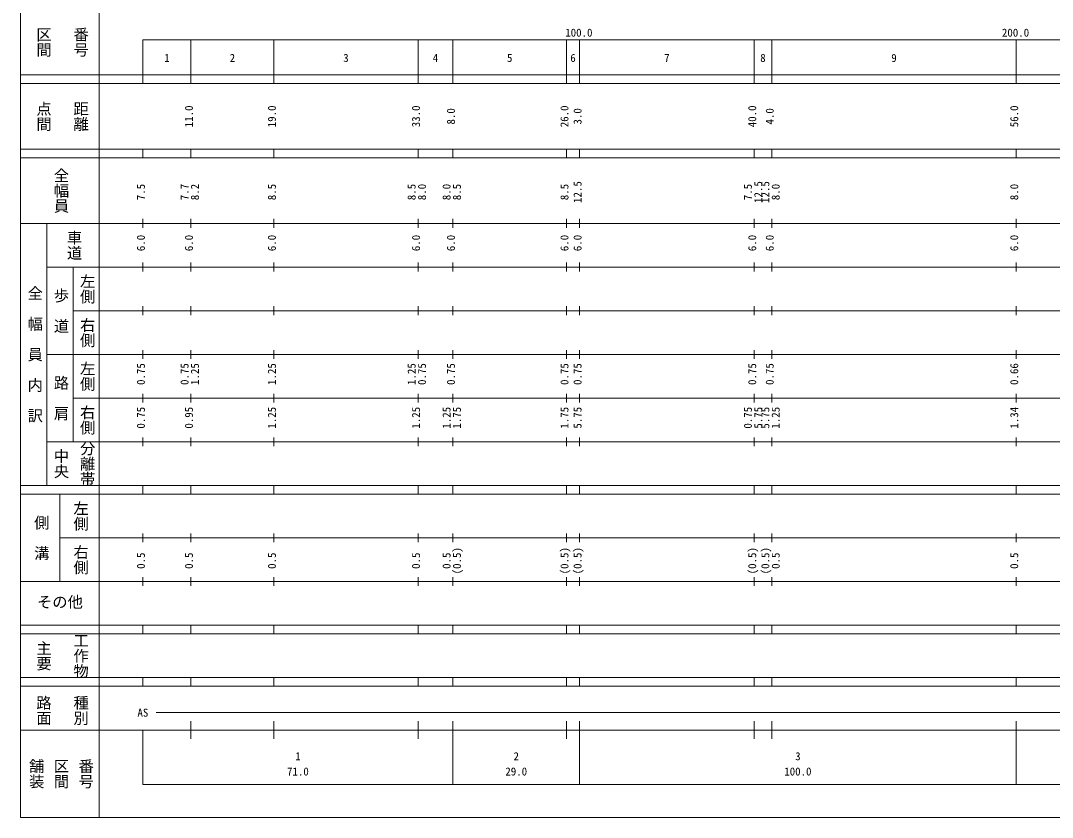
# Model space of a CAD drawing. Units: millimetres on the paper, enlarged 1000 times. Extents: x 40000 to 680000, y 20000 to 380000.
# Drawn here: x 40000 to 276272, y 20000 to 202409 of the extents above; entities that cross this region are included whole.
import ezdxf
from ezdxf.enums import TextEntityAlignment as Align

# ---------------------------------------------------------------- set-up
doc = ezdxf.new("R2010")
doc.units = ezdxf.units.MM
doc.header["$LTSCALE"] = 1000
doc.layers.add('S-BGD-HTXT', color=7, linetype='Continuous', lineweight=13)
doc.layers.add('S-TTL', color=2, linetype='Continuous', lineweight=13)
doc.styles.add('@ＭＳ ゴシック', font='')
doc.styles.add('ＭＳ ゴシック', font='')
doc.styles.get('@ＭＳ ゴシック').set_extended_font_data('@MS Gothic')
doc.styles.get('ＭＳ ゴシック').set_extended_font_data('MS Gothic')

msp = doc.modelspace()

# ---------------------------------------------------------------- linework, layer by layer
at = {"layer": 'S-BGD-HTXT'}
for p, q in [((58000, 370000), (58000, 20000)), ((68000, 198000), (579000, 198000)), ((68000, 198000), (68000, 188000)), ((79000, 188000), (79000, 198000)), ((98000, 188000), (98000, 198000)), ((131000, 188000), (131000, 198000)), ((139000, 188000), (139000, 198000)), ((165000, 188000), (165000, 198000)), ((168000, 188000), (168000, 198000)), ((208000, 188000), (208000, 198000)), ((212000, 188000), (212000, 198000)), ((268000, 188000), (268000, 198000)), ((40000, 190000), (579000, 190000)), ((40000, 188000), (579000, 188000)), ((40000, 173000), (579000, 173000)), ((68000, 171000), (68000, 173000)), ((79000, 171000), (79000, 173000)), ((98000, 171000), (98000, 173000)), ((131000, 171000), (131000, 173000)), ((139000, 171000), (139000, 173000)), ((165000, 171000), (165000, 173000)), ((168000, 171000), (168000, 173000)), ((208000, 171000), (208000, 173000)), ((212000, 171000), (212000, 173000)), ((268000, 171000), (268000, 173000)), ((40000, 171000), (579000, 171000)), ((40000, 156000), (579000, 156000)), ((46000, 96000), (46000, 156000)), ((68000, 155000), (68000, 157000)), ((79000, 155000), (79000, 157000)), ((98000, 155000), (98000, 157000)), ((131000, 155000), (131000, 157000)), ((139000, 155000), (139000, 157000)), ((165000, 155000), (165000, 157000)), ((168000, 155000), (168000, 157000)), ((208000, 155000), (208000, 157000)), ((212000, 155000), (212000, 157000)), ((268000, 155000), (268000, 157000)), ((68000, 145000), (68000, 147000)), ((79000, 145000), (79000, 147000)), ((98000, 145000), (98000, 147000)), ((131000, 145000), (131000, 147000)), ((139000, 145000), (139000, 147000)), ((165000, 145000), (165000, 147000)), ((168000, 145000), (168000, 147000)), ((208000, 145000), (208000, 147000)), ((212000, 145000), (212000, 147000)), ((268000, 145000), (268000, 147000)), ((46000, 146000), (579000, 146000)), ((52000, 146000), (52000, 106000)), ((52000, 136000), (579000, 136000)), ((68000, 135000), (68000, 137000)), ((79000, 135000), (79000, 137000)), ((98000, 135000), (98000, 137000)), ((131000, 135000), (131000, 137000)), ((139000, 135000), (139000, 137000)), ((165000, 135000), (165000, 137000)), ((168000, 135000), (168000, 137000)), ((208000, 135000), (208000, 137000)), ((212000, 135000), (212000, 137000)), ((268000, 135000), (268000, 137000)), ((46000, 126000), (579000, 126000)), ((68000, 125000), (68000, 127000)), ((79000, 125000), (79000, 127000)), ((98000, 125000), (98000, 127000)), ((131000, 125000), (131000, 127000)), ((139000, 125000), (139000, 127000)), ((165000, 125000), (165000, 127000)), ((168000, 125000), (168000, 127000)), ((208000, 125000), (208000, 127000)), ((212000, 125000), (212000, 127000)), ((268000, 125000), (268000, 127000)), ((52000, 116000), (579000, 116000)), ((68000, 115000), (68000, 117000)), ((79000, 115000), (79000, 117000)), ((98000, 115000), (98000, 117000)), ((131000, 115000), (131000, 117000)), ((139000, 115000), (139000, 117000)), ((165000, 115000), (165000, 117000)), ((168000, 115000), (168000, 117000)), ((208000, 115000), (208000, 117000)), ((212000, 115000), (212000, 117000)), ((268000, 115000), (268000, 117000)), ((68000, 105000), (68000, 107000)), ((79000, 105000), (79000, 107000)), ((98000, 105000), (98000, 107000)), ((131000, 105000), (131000, 107000)), ((139000, 105000), (139000, 107000)), ((165000, 105000), (165000, 107000)), ((168000, 105000), (168000, 107000)), ((208000, 105000), (208000, 107000)), ((212000, 105000), (212000, 107000)), ((268000, 105000), (268000, 107000)), ((46000, 106000), (579000, 106000)), ((40000, 96000), (579000, 96000)), ((68000, 94000), (68000, 96000)), ((79000, 94000), (79000, 96000)), ((98000, 94000), (98000, 96000)), ((131000, 94000), (131000, 96000)), ((139000, 94000), (139000, 96000)), ((165000, 94000), (165000, 96000)), ((168000, 94000), (168000, 96000)), ((208000, 94000), (208000, 96000)), ((212000, 94000), (212000, 96000)), ((268000, 94000), (268000, 96000)), ((40000, 94000), (579000, 94000)), ((49000, 94000), (49000, 74000)), ((49000, 84000), (579000, 84000)), ((68000, 83000), (68000, 85000)), ((79000, 83000), (79000, 85000)), ((98000, 83000), (98000, 85000)), ((131000, 83000), (131000, 85000)), ((139000, 83000), (139000, 85000)), ((165000, 83000), (165000, 85000)), ((168000, 83000), (168000, 85000)), ((208000, 83000), (208000, 85000)), ((212000, 83000), (212000, 85000)), ((268000, 83000), (268000, 85000)), ((40000, 74000), (579000, 74000)), ((68000, 73000), (68000, 75000)), ((79000, 73000), (79000, 75000)), ((98000, 73000), (98000, 75000)), ((131000, 73000), (131000, 75000)), ((139000, 73000), (139000, 75000)), ((165000, 73000), (165000, 75000)), ((168000, 73000), (168000, 75000)), ((208000, 73000), (208000, 75000)), ((212000, 73000), (212000, 75000)), ((268000, 73000), (268000, 75000)), ((40000, 64000), (579000, 64000)), ((68000, 62000), (68000, 64000)), ((79000, 62000), (79000, 64000)), ((98000, 62000), (98000, 64000)), ((131000, 62000), (131000, 64000)), ((139000, 62000), (139000, 64000)), ((165000, 62000), (165000, 64000)), ((168000, 62000), (168000, 64000)), ((208000, 62000), (208000, 64000)), ((212000, 62000), (212000, 64000)), ((268000, 62000), (268000, 64000)), ((40000, 62000), (579000, 62000)), ((40000, 52000), (579000, 52000)), ((68000, 50000), (68000, 52000)), ((79000, 50000), (79000, 52000)), ((98000, 50000), (98000, 52000)), ((131000, 50000), (131000, 52000)), ((139000, 50000), (139000, 52000)), ((165000, 50000), (165000, 52000)), ((168000, 50000), (168000, 52000)), ((208000, 50000), (208000, 52000)), ((212000, 50000), (212000, 52000)), ((268000, 50000), (268000, 52000)), ((40000, 50000), (579000, 50000)), ((71000, 44000), (565000, 44000)), ((79000, 38000), (79000, 42000)), ((98000, 38000), (98000, 42000)), ((131000, 38000), (131000, 42000)), ((139000, 27500), (139000, 42000)), ((165000, 38000), (165000, 42000)), ((168000, 27500), (168000, 42000)), ((208000, 38000), (208000, 42000)), ((212000, 38000), (212000, 42000)), ((268000, 27500), (268000, 42000)), ((40000, 40000), (579000, 40000)), ((68000, 40000), (68000, 27500)), ((68000, 27500), (579000, 27500))]:
    msp.add_line(p, q, dxfattribs=at)
at = {"layer": 'S-TTL'}
for p, q in [((40000, 380000), (40000, 20000)), ((40000, 20000), (680000, 20000))]:
    msp.add_line(p, q, dxfattribs=at)

# ---------------------------------------------------------------- texts
at = {"layer": 'S-BGD-HTXT'}
for s, height, rotation, style, p in [('区間', 2566, 270, '@ＭＳ ゴシック', (43250, 201000)), ('番号', 2566, 270, '@ＭＳ ゴシック', (51750, 201000)), ('点間', 2566, 270, '@ＭＳ ゴシック', (43250, 184000)), ('距離', 2566, 270, '@ＭＳ ゴシック', (51750, 184000)), ('11.0', 1833, 90, 'ＭＳ ゴシック', (80000, 178000)), ('19.0', 1833, 90, 'ＭＳ ゴシック', (99000, 178000)), ('33.0', 1833, 90, 'ＭＳ ゴシック', (132000, 178000)), ('8.0', 1833, 90, 'ＭＳ ゴシック', (140000, 178625)), ('26.0', 1833, 90, 'ＭＳ ゴシック', (166000, 178000)), ('3.0', 1833, 90, 'ＭＳ ゴシック', (169000, 178625)), ('40.0', 1833, 90, 'ＭＳ ゴシック', (209000, 178000)), ('4.0', 1833, 90, 'ＭＳ ゴシック', (213000, 178625)), ('56.0', 1833, 90, 'ＭＳ ゴシック', (269000, 178000)), ('全幅員', 2566, 270, '@ＭＳ ゴシック', (47250, 168750)), ('12.5', 1833, 90, 'ＭＳ ゴシック', (169000, 160674)), ('12.5', 1833, 90, 'ＭＳ ゴシック', (210370, 160674)), ('12.5', 1833, 90, 'ＭＳ ゴシック', (212000, 160674)), ('7.5', 1833, 90, 'ＭＳ ゴシック', (69000, 161299)), ('7.7', 1833, 90, 'ＭＳ ゴシック', (79000, 161299)), ('8.2', 1833, 90, 'ＭＳ ゴシック', (81370, 161299)), ('8.5', 1833, 90, 'ＭＳ ゴシック', (99000, 161299)), ('8.5', 1833, 90, 'ＭＳ ゴシック', (131000, 161299)), ('8.0', 1833, 90, 'ＭＳ ゴシック', (133370, 161299)), ('8.0', 1833, 90, 'ＭＳ ゴシック', (139000, 161299)), ('8.5', 1833, 90, 'ＭＳ ゴシック', (141370, 161299)), ('8.5', 1833, 90, 'ＭＳ ゴシック', (166000, 161299)), ('7.5', 1833, 90, 'ＭＳ ゴシック', (208000, 161299)), ('8.0', 1833, 90, 'ＭＳ ゴシック', (214370, 161299)), ('8.0', 1833, 90, 'ＭＳ ゴシック', (269000, 161299)), ('車道', 2566, 270, '@ＭＳ ゴシック', (50250, 154500)), ('6.0', 1833, 90, 'ＭＳ ゴシック', (69000, 149625)), ('6.0', 1833, 90, 'ＭＳ ゴシック', (80000, 149625)), ('6.0', 1833, 90, 'ＭＳ ゴシック', (99000, 149625)), ('6.0', 1833, 90, 'ＭＳ ゴシック', (132000, 149625)), ('6.0', 1833, 90, 'ＭＳ ゴシック', (140000, 149625)), ('6.0', 1833, 90, 'ＭＳ ゴシック', (166000, 149625)), ('6.0', 1833, 90, 'ＭＳ ゴシック', (169000, 149625)), ('6.0', 1833, 90, 'ＭＳ ゴシック', (209000, 149625)), ('6.0', 1833, 90, 'ＭＳ ゴシック', (213000, 149625)), ('6.0', 1833, 90, 'ＭＳ ゴシック', (269000, 149625)), ('左側', 2566, 270, '@ＭＳ ゴシック', (53250, 144500)), ('全\u3000幅\u3000員\u3000内\u3000訳', 2566, 270, '@ＭＳ ゴシック', (41250, 141750)), ('歩\u3000道', 2566, 270, '@ＭＳ ゴシック', (47250, 141250)), ('右側', 2566, 270, '@ＭＳ ゴシック', (53250, 134500)), ('左側', 2566, 270, '@ＭＳ ゴシック', (53250, 124500)), ('0.75', 1833, 90, 'ＭＳ ゴシック', (69000, 119000)), ('0.75', 1833, 90, 'ＭＳ ゴシック', (79000, 119000)), ('1.25', 1833, 90, 'ＭＳ ゴシック', (81370, 119000)), ('1.25', 1833, 90, 'ＭＳ ゴシック', (99000, 119000)), ('1.25', 1833, 90, 'ＭＳ ゴシック', (131000, 119000)), ('0.75', 1833, 90, 'ＭＳ ゴシック', (133370, 119000)), ('0.75', 1833, 90, 'ＭＳ ゴシック', (140000, 119000)), ('0.75', 1833, 90, 'ＭＳ ゴシック', (166000, 119000)), ('0.75', 1833, 90, 'ＭＳ ゴシック', (169000, 119000)), ('0.75', 1833, 90, 'ＭＳ ゴシック', (209000, 119000)), ('0.75', 1833, 90, 'ＭＳ ゴシック', (213000, 119000)), ('0.66', 1833, 90, 'ＭＳ ゴシック', (269000, 119000)), ('路\u3000肩', 2566, 270, '@ＭＳ ゴシック', (47250, 121250)), ('右側', 2566, 270, '@ＭＳ ゴシック', (53250, 114500)), ('0.75', 1833, 90, 'ＭＳ ゴシック', (69000, 109000)), ('0.95', 1833, 90, 'ＭＳ ゴシック', (80000, 109000)), ('1.25', 1833, 90, 'ＭＳ ゴシック', (99000, 109000)), ('1.25', 1833, 90, 'ＭＳ ゴシック', (132000, 109000)), ('1.25', 1833, 90, 'ＭＳ ゴシック', (139000, 109000)), ('1.75', 1833, 90, 'ＭＳ ゴシック', (141370, 109000)), ('1.75', 1833, 90, 'ＭＳ ゴシック', (166000, 109000)), ('5.75', 1833, 90, 'ＭＳ ゴシック', (169000, 109000)), ('0.75', 1833, 90, 'ＭＳ ゴシック', (208000, 109000)), ('5.75', 1833, 90, 'ＭＳ ゴシック', (210370, 109000)), ('5.75', 1833, 90, 'ＭＳ ゴシック', (212000, 109000)), ('1.25', 1833, 90, 'ＭＳ ゴシック', (214370, 109000)), ('1.34', 1833, 90, 'ＭＳ ゴシック', (269000, 109000)), ('中央', 2566, 270, '@ＭＳ ゴシック', (47250, 104500)), ('分離帯', 2566, 270, '@ＭＳ ゴシック', (53250, 106250)), ('左側', 2566, 270, '@ＭＳ ゴシック', (51750, 92500)), ('側\u3000溝', 2566, 270, '@ＭＳ ゴシック', (42750, 89250)), ('右側', 2566, 270, '@ＭＳ ゴシック', (51750, 82500)), ('0.5', 1833, 90, 'ＭＳ ゴシック', (69000, 76889)), ('0.5', 1833, 90, 'ＭＳ ゴシック', (80000, 76889)), ('0.5', 1833, 90, 'ＭＳ ゴシック', (99000, 76889)), ('0.5', 1833, 90, 'ＭＳ ゴシック', (132000, 76889)), ('0.5', 1833, 90, 'ＭＳ ゴシック', (139000, 76889)), ('(0.5)', 1833, 90, 'ＭＳ ゴシック', (141370, 75639)), ('(0.5)', 1833, 90, 'ＭＳ ゴシック', (166000, 75639)), ('(0.5)', 1833, 90, 'ＭＳ ゴシック', (169000, 75639)), ('(0.5)', 1833, 90, 'ＭＳ ゴシック', (209000, 75639)), ('(0.5)', 1833, 90, 'ＭＳ ゴシック', (212000, 75639)), ('0.5', 1833, 90, 'ＭＳ ゴシック', (214370, 76889)), ('0.5', 1833, 90, 'ＭＳ ゴシック', (269000, 76889)), ('工作物', 2566, 270, '@ＭＳ ゴシック', (51750, 62250)), ('主要', 2566, 270, '@ＭＳ ゴシック', (43250, 60500)), ('路面', 2566, 270, '@ＭＳ ゴシック', (43250, 48000)), ('種別', 2566, 270, '@ＭＳ ゴシック', (51750, 48000)), ('舗装', 2566, 270, '@ＭＳ ゴシック', (41583, 33500)), ('区間', 2566, 270, '@ＭＳ ゴシック', (47250, 33500)), ('番号', 2566, 270, '@ＭＳ ゴシック', (52917, 33500))]:
    msp.add_text(s, height=height, rotation=rotation, dxfattribs=dict(at, style=style)).set_placement(p, align=Align.BOTTOM_LEFT)
at = {"layer": 'S-BGD-HTXT', "style": 'ＭＳ ゴシック'}
for s, height, p in [('100.0', 1833, (164719, 198195)), ('200.0', 1833, (264719, 198195)), ('1', 1833, (72875, 192405)), ('2', 1833, (87875, 192405)), ('3', 1833, (113875, 192405)), ('4', 1833, (134375, 192405)), ('5', 1833, (151375, 192405)), ('6', 1833, (165875, 192405)), ('7', 1833, (187375, 192405)), ('8', 1833, (209375, 192405)), ('9', 1833, (239375, 192405)), ('その他', 2566, (43750, 67250)), ('AS', 1833, (66750, 42500)), ('1', 1833, (102875, 32523)), ('2', 1833, (152875, 32523)), ('3', 1833, (217375, 32523)), ('71.0', 1833, (101000, 29033)), ('29.0', 1833, (151000, 29033)), ('100.0', 1833, (214875, 29033))]:
    msp.add_text(s, height=height, dxfattribs=at).set_placement(p, align=Align.BOTTOM_LEFT)

doc.saveas('drawing.dxf')
